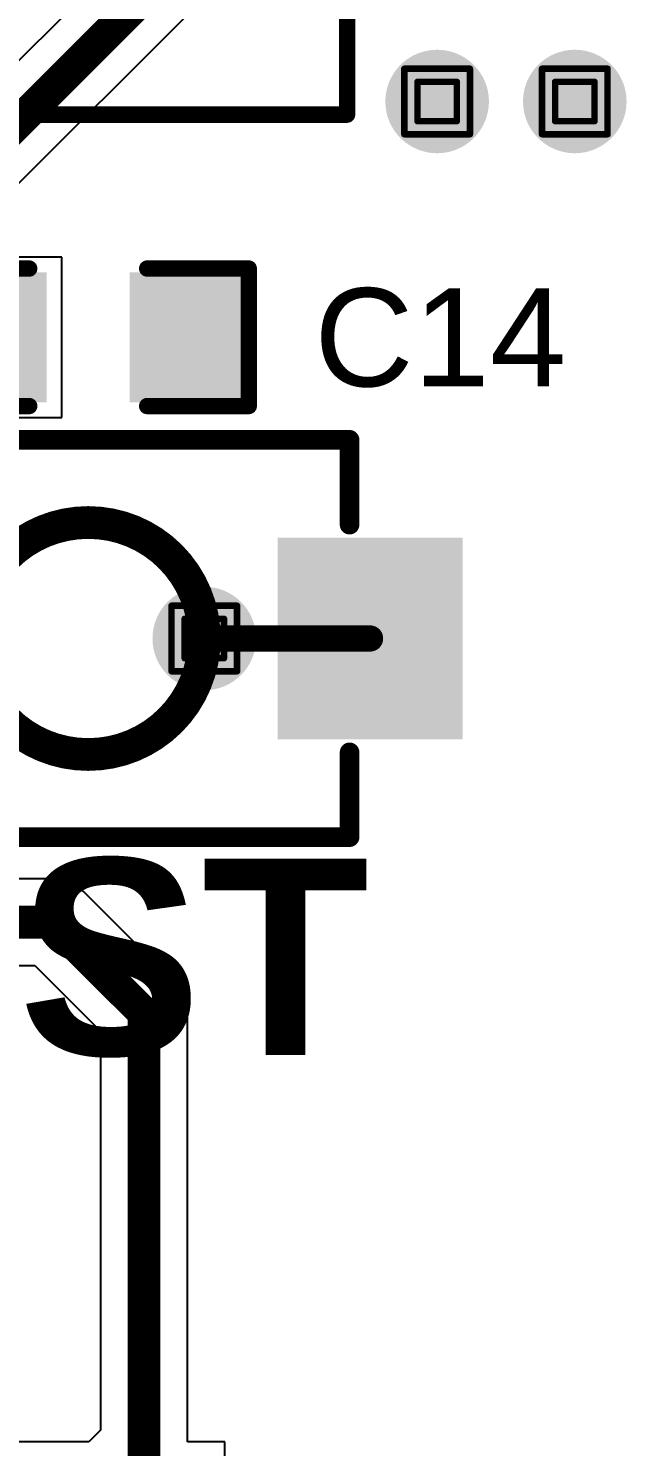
# Model space of a CAD drawing. Header units: inches. Extents: x -6 to 198, y 0 to 119.
# Drawn here: x 16.99 to 21.62, y 37.29 to 48.29 of the extents above; entities that cross this region are included whole.
import ezdxf

# ---------------------------------------------------------------- set-up
doc = ezdxf.new("R2010")
doc.units = ezdxf.units.IN
for name, color, linetype in [('Bottom Layer', 5, 'Continuous'), ('Bottom Solder', 6, 'Continuous'), ('Drill Drawing', 1, 'Continuous'), ('Multi-Layer', 9, 'Continuous'), ('Pad Holes', 156, 'Continuous'), ('Top Layer', 1, 'Continuous'), ('Top Overlay', 2, 'Continuous'), ('Top Paste', 8, 'Continuous'), ('Top Solder', 216, 'Continuous'), ('Via Holes', 16, 'Continuous')]:
    doc.layers.add(name, color=color, linetype=linetype)
doc.styles.add('Arial', font='', dxfattribs={"height": 0.2})
doc.styles.add('Arial_Bold', font='', dxfattribs={"height": 0.2})
doc.styles.get('Arial').set_extended_font_data('Arial')
doc.styles.get('Arial_Bold').set_extended_font_data('Arial', bold=True)

# ---------------------------------------------------------------- blocks, each defined once
blk = doc.blocks.new('SS_12D10L9_33')
at = {"layer": 'Bottom Layer'}
blk.add_hatch(color=5, dxfattribs=at).paths.add_polyline_path([(-5.9500135, 1.2499975), (-3.4500185, 1.2499975), (-3.4500185, -1.2499975), (-5.9500135, -1.2499975)])
h = blk.add_hatch(color=5, dxfattribs=at)
edge = h.paths.add_edge_path()
edge.add_arc((0, 0), 1.2499975, 0, 360)
h = blk.add_hatch(color=5, dxfattribs=at)
edge = h.paths.add_edge_path()
edge.add_arc((4.700016, 0), 1.2499975, 0, 360)
at = {"layer": 'Bottom Solder'}
blk.add_hatch(color=6, dxfattribs=at).paths.add_polyline_path([(-6.0008135, 1.3007975), (-3.399218499999999, 1.3007975), (-3.399218499999999, -1.3007975), (-6.0008135, -1.3007975)])
h = blk.add_hatch(color=6, dxfattribs=at)
edge = h.paths.add_edge_path()
edge.add_arc((0, 0), 1.3007975, 0, 360)
h = blk.add_hatch(color=6, dxfattribs=at)
edge = h.paths.add_edge_path()
edge.add_arc((4.700016, 0), 1.3007975, 0, 360)
at = {"layer": 'Multi-Layer'}
blk.add_hatch(color=9, dxfattribs=at).paths.add_polyline_path([(-5.9500135, 1.2499975), (-3.4500185, 1.2499975), (-3.4500185, -1.2499975), (-5.9500135, -1.2499975)])
h = blk.add_hatch(color=9, dxfattribs=at)
edge = h.paths.add_edge_path()
edge.add_arc((0, 0), 1.2499975, 0, 360)
h = blk.add_hatch(color=9, dxfattribs=at)
edge = h.paths.add_edge_path()
edge.add_arc((4.700016, 0), 1.2499975, 0, 360)
at = {"layer": 'Pad Holes'}
h = blk.add_hatch(color=7, dxfattribs=at)
edge = h.paths.add_edge_path()
edge.add_arc((-4.700016, 0), 0.850011, 0, 360)
h = blk.add_hatch(color=7, dxfattribs=at)
edge = h.paths.add_edge_path()
edge.add_arc((0, 0), 0.850011, 0, 360)
h = blk.add_hatch(color=7, dxfattribs=at)
edge = h.paths.add_edge_path()
edge.add_arc((4.700016, 0), 0.850011, 0, 360)
at = {"layer": 'Top Layer'}
blk.add_hatch(color=1, dxfattribs=at).paths.add_polyline_path([(-5.9500135, 1.2499975), (-3.4500185, 1.2499975), (-3.4500185, -1.2499975), (-5.9500135, -1.2499975)])
h = blk.add_hatch(color=1, dxfattribs=at)
edge = h.paths.add_edge_path()
edge.add_arc((0, 0), 1.2499975, 0, 360)
h = blk.add_hatch(color=1, dxfattribs=at)
edge = h.paths.add_edge_path()
edge.add_arc((4.700016, 0), 1.2499975, 0, 360)
at = {"layer": 'Top Solder'}
blk.add_hatch(color=216, dxfattribs=at).paths.add_polyline_path([(-6.0008135, 1.3007975), (-3.399218499999999, 1.3007975), (-3.399218499999999, -1.3007975), (-6.0008135, -1.3007975)])
h = blk.add_hatch(color=216, dxfattribs=at)
edge = h.paths.add_edge_path()
edge.add_arc((0, 0), 1.3007975, 0, 360)
h = blk.add_hatch(color=216, dxfattribs=at)
edge = h.paths.add_edge_path()
edge.add_arc((4.700016, 0), 1.3007975, 0, 360)
at = {"layer": 'Top Overlay'}
for points in [[(-6.476999999999999, 3.429, 0.127, 0.127, 0), (6.476999999999999, 3.429, 0.127, 0.127, 0)], [(-6.476999999999999, -3.429, 0.127, 0.127, 0), (-6.476999999999999, 3.429, 0.127, 0.127, 0)], [(6.476999999999999, -3.429, 0.127, 0.127, 0), (6.476999999999999, 3.429, 0.127, 0.127, 0)], [(-2.794, 2.54, 0.127, 0.127, 0), (2.921, 2.54, 0.127, 0.127, 0)], [(-2.794, -2.54, 0.127, 0.127, 0), (-2.794, 2.54, 0.127, 0.127, 0)], [(-2.286, 2.54, 0.127, 0.127, 0), (-1.905, 2.54, 0.127, 0.127, 0)], [(-2.286, -2.54, 0.127, 0.127, 0), (-2.286, 2.54, 0.127, 0.127, 0)], [(-1.905, -2.54, 0.127, 0.127, 0), (-1.905, 2.54, 0.127, 0.127, 0)], [(-1.3758418, 0.5441188, 0.127, 0.127, 0), (-1.3758418, 2.54, 0.127, 0.127, 0)], [(-0.8170417999999999, 1.2348972, 0.127, 0.127, 0), (-0.8170417999999999, 2.54, 0.127, 0.127, 0)], [(-0.3090418, 1.4484858, 0.127, 0.127, 0), (-0.3090418, 2.54, 0.127, 0.127, 0)], [(-0.0042418, 1.4811248, 0.127, 0.127, 0), (-0.0042418, 2.54, 0.127, 0.127, 0)], [(2.921, -2.54, 0.127, 0.127, 0), (2.921, 2.54, 0.127, 0.127, 0)], [(-1.3758418, -2.54, 0.127, 0.127, 0), (-1.3758418, -0.5441188, 0.127, 0.127, 0)], [(-0.8170417999999999, -2.54, 0.127, 0.127, 0), (-0.8170417999999999, -1.2348972, 0.127, 0.127, 0)], [(-0.3090418, -2.54, 0.127, 0.127, 0), (-0.3090418, -1.4484858, 0.127, 0.127, 0)], [(-0.0042418, -2.54, 0.127, 0.127, 0), (-0.0042418, -1.4811248, 0.127, 0.127, 0)], [(-2.794, -2.54, 0.127, 0.127, 0), (2.921, -2.54, 0.127, 0.127, 0)], [(-2.286, -2.54, 0.127, 0.127, 0), (-1.905, -2.54, 0.127, 0.127, 0)], [(-6.476999999999999, -3.429, 0.127, 0.127, 0), (6.476999999999999, -3.429, 0.127, 0.127, 0)]]:
    blk.add_lwpolyline(points, format="xyseb", dxfattribs=at)
for points in [[(-6.508749999999999, 3.429, 0.0635, 0.0635, 1), (-6.445249999999999, 3.429, 0.0635, 0.0635, 1)], [(-6.508749999999999, 3.429, 0.0635, 0.0635, 1), (-6.445249999999999, 3.429, 0.0635, 0.0635, 1)], [(6.445249999999999, 3.429, 0.0635, 0.0635, 1), (6.508749999999999, 3.429, 0.0635, 0.0635, 1)], [(6.445249999999999, 3.429, 0.0635, 0.0635, 1), (6.508749999999999, 3.429, 0.0635, 0.0635, 1)], [(-2.82575, 2.54, 0.0635, 0.0635, 1), (-2.76225, 2.54, 0.0635, 0.0635, 1)], [(-2.82575, 2.54, 0.0635, 0.0635, 1), (-2.76225, 2.54, 0.0635, 0.0635, 1)], [(-2.31775, 2.54, 0.0635, 0.0635, 1), (-2.25425, 2.54, 0.0635, 0.0635, 1)], [(-2.31775, 2.54, 0.0635, 0.0635, 1), (-2.25425, 2.54, 0.0635, 0.0635, 1)], [(-1.93675, 2.54, 0.0635, 0.0635, 1), (-1.87325, 2.54, 0.0635, 0.0635, 1)], [(-1.93675, 2.54, 0.0635, 0.0635, 1), (-1.87325, 2.54, 0.0635, 0.0635, 1)], [(-1.4075918, 2.54, 0.0635, 0.0635, 1), (-1.3440918, 2.54, 0.0635, 0.0635, 1)], [(-0.8487918, 2.54, 0.0635, 0.0635, 1), (-0.7852918, 2.54, 0.0635, 0.0635, 1)], [(-0.3407918, 2.54, 0.0635, 0.0635, 1), (-0.2772918, 2.54, 0.0635, 0.0635, 1)], [(-0.0359918, 2.54, 0.0635, 0.0635, 1), (0.0275082, 2.54, 0.0635, 0.0635, 1)], [(2.88925, 2.54, 0.0635, 0.0635, 1), (2.95275, 2.54, 0.0635, 0.0635, 1)], [(2.88925, 2.54, 0.0635, 0.0635, 1), (2.95275, 2.54, 0.0635, 0.0635, 1)], [(-0.0359918, 1.4811248, 0.0635, 0.0635, 1), (0.0275082, 1.4811248, 0.0635, 0.0635, 1)], [(-0.3407918, 1.4484858, 0.0635, 0.0635, 1), (-0.2772918, 1.4484858, 0.0635, 0.0635, 1)], [(-0.8487918, 1.2348972, 0.0635, 0.0635, 1), (-0.7852918, 1.2348972, 0.0635, 0.0635, 1)], [(-1.4075918, 0.5441188, 0.0635, 0.0635, 1), (-1.3440918, 0.5441188, 0.0635, 0.0635, 1)], [(-1.4075918, -0.5441188, 0.0635, 0.0635, 1), (-1.3440918, -0.5441188, 0.0635, 0.0635, 1)], [(-0.8487918, -1.2348972, 0.0635, 0.0635, 1), (-0.7852918, -1.2348972, 0.0635, 0.0635, 1)], [(-0.3407918, -1.4484858, 0.0635, 0.0635, 1), (-0.2772918, -1.4484858, 0.0635, 0.0635, 1)], [(-0.0359918, -1.4811248, 0.0635, 0.0635, 1), (0.0275082, -1.4811248, 0.0635, 0.0635, 1)], [(-2.82575, -2.54, 0.0635, 0.0635, 1), (-2.76225, -2.54, 0.0635, 0.0635, 1)], [(-2.82575, -2.54, 0.0635, 0.0635, 1), (-2.76225, -2.54, 0.0635, 0.0635, 1)], [(-2.31775, -2.54, 0.0635, 0.0635, 1), (-2.25425, -2.54, 0.0635, 0.0635, 1)], [(-2.31775, -2.54, 0.0635, 0.0635, 1), (-2.25425, -2.54, 0.0635, 0.0635, 1)], [(-1.93675, -2.54, 0.0635, 0.0635, 1), (-1.87325, -2.54, 0.0635, 0.0635, 1)], [(-1.93675, -2.54, 0.0635, 0.0635, 1), (-1.87325, -2.54, 0.0635, 0.0635, 1)], [(-1.4075918, -2.54, 0.0635, 0.0635, 1), (-1.3440918, -2.54, 0.0635, 0.0635, 1)], [(-0.8487918, -2.54, 0.0635, 0.0635, 1), (-0.7852918, -2.54, 0.0635, 0.0635, 1)], [(-0.3407918, -2.54, 0.0635, 0.0635, 1), (-0.2772918, -2.54, 0.0635, 0.0635, 1)], [(-0.0359918, -2.54, 0.0635, 0.0635, 1), (0.0275082, -2.54, 0.0635, 0.0635, 1)], [(2.88925, -2.54, 0.0635, 0.0635, 1), (2.95275, -2.54, 0.0635, 0.0635, 1)], [(2.88925, -2.54, 0.0635, 0.0635, 1), (2.95275, -2.54, 0.0635, 0.0635, 1)], [(-6.508749999999999, -3.429, 0.0635, 0.0635, 1), (-6.445249999999999, -3.429, 0.0635, 0.0635, 1)], [(-6.508749999999999, -3.429, 0.0635, 0.0635, 1), (-6.445249999999999, -3.429, 0.0635, 0.0635, 1)], [(6.445249999999999, -3.429, 0.0635, 0.0635, 1), (6.508749999999999, -3.429, 0.0635, 0.0635, 1)], [(6.445249999999999, -3.429, 0.0635, 0.0635, 1), (6.508749999999999, -3.429, 0.0635, 0.0635, 1)]]:
    blk.add_lwpolyline(points, format="xyseb", close=True, dxfattribs=at)
blk = doc.blocks.new('TS_1088_AR02016_37')
at = {"layer": 'Top Layer'}
for points in [[(-2.7999055, 0.6799961), (-1.5699105, 0.6799961), (-1.5699105, -0.6799961), (-2.7999055, -0.6799961)], [(1.5699105, 0.6799961), (2.7999055, 0.6799961), (2.7999055, -0.6799961), (1.5699105, -0.6799961)]]:
    blk.add_hatch(color=1, dxfattribs=at).paths.add_polyline_path(points)
at = {"layer": 'Top Paste'}
for points in [[(-2.7999055, 0.6799961), (-1.5699105, 0.6799961), (-1.5699105, -0.6799961), (-2.7999055, -0.6799961)], [(1.5699105, 0.6799961), (2.7999055, 0.6799961), (2.7999055, -0.6799961), (1.5699105, -0.6799961)]]:
    blk.add_hatch(color=8, dxfattribs=at).paths.add_polyline_path(points)
at = {"layer": 'Top Solder'}
for points in [[(-2.9015055, 0.7815961), (-1.4683105, 0.7815961), (-1.4683105, -0.7815961), (-2.9015055, -0.7815961)], [(1.4683105, 0.7815961), (2.9015055, 0.7815961), (2.9015055, -0.7815961), (1.4683105, -0.7815961)]]:
    blk.add_hatch(color=216, dxfattribs=at).paths.add_polyline_path(points)
at = {"layer": 'Top Overlay'}
for points in [[(2.0262088, 1.5411958, 0.1524, 0.1524, 0), (-2.0262088, 1.5411958, 0.1524, 0.1524, 0)], [(-2.0262088, 1.5411958, 0.1524, 0.1524, 0), (-2.0262088, 0.8832087999999999, 0.1524, 0.1524, 0)], [(2.0262088, 1.5411958, 0.1524, 0.1524, 0), (2.0262088, 0.8832087999999999, 0.1524, 0.1524, 0)], [(-2.0262088, -0.8832087999999999, 0.1524, 0.1524, 0), (-2.0262088, -1.5411958, 0.1524, 0.1524, 0)], [(2.0262088, -0.8832087999999999, 0.1524, 0.1524, 0), (2.0262088, -1.5411958, 0.1524, 0.1524, 0)], [(2.0262088, -1.5411958, 0.1524, 0.1524, 0), (-2.0262088, -1.5411958, 0.1524, 0.1524, 0)]]:
    blk.add_lwpolyline(points, format="xyseb", dxfattribs=at)
for points in [[(-2.0643088, 1.5411958, 0.0762, 0.0762, 1), (-1.9881088, 1.5411958, 0.0762, 0.0762, 1)], [(-2.0643088, 1.5411958, 0.0762, 0.0762, 1), (-1.9881088, 1.5411958, 0.0762, 0.0762, 1)], [(1.9881088, 1.5411958, 0.0762, 0.0762, 1), (2.0643088, 1.5411958, 0.0762, 0.0762, 1)], [(1.9881088, 1.5411958, 0.0762, 0.0762, 1), (2.0643088, 1.5411958, 0.0762, 0.0762, 1)], [(0.8999727999999999, 2.54e-05, 0.254, 0.254, 1), (-0.9000235999999999, 2.54e-05, 0.254, 0.254, 1)], [(-2.0643088, 0.8832087999999999, 0.0762, 0.0762, 1), (-1.9881088, 0.8832087999999999, 0.0762, 0.0762, 1)], [(1.9881088, 0.8832087999999999, 0.0762, 0.0762, 1), (2.0643088, 0.8832087999999999, 0.0762, 0.0762, 1)], [(-0.9635236, 2.54e-05, 0.127, 0.127, 1), (-0.8365235999999999, 2.54e-05, 0.127, 0.127, 1)], [(0.8364728, 2.54e-05, 0.127, 0.127, 1), (0.9634727999999999, 2.54e-05, 0.127, 0.127, 1)], [(-2.0643088, -0.8832087999999999, 0.0762, 0.0762, 1), (-1.9881088, -0.8832087999999999, 0.0762, 0.0762, 1)], [(1.9881088, -0.8832087999999999, 0.0762, 0.0762, 1), (2.0643088, -0.8832087999999999, 0.0762, 0.0762, 1)], [(-2.0643088, -1.5411958, 0.0762, 0.0762, 1), (-1.9881088, -1.5411958, 0.0762, 0.0762, 1)], [(-2.0643088, -1.5411958, 0.0762, 0.0762, 1), (-1.9881088, -1.5411958, 0.0762, 0.0762, 1)], [(1.9881088, -1.5411958, 0.0762, 0.0762, 1), (2.0643088, -1.5411958, 0.0762, 0.0762, 1)], [(1.9881088, -1.5411958, 0.0762, 0.0762, 1), (2.0643088, -1.5411958, 0.0762, 0.0762, 1)]]:
    blk.add_lwpolyline(points, format="xyseb", close=True, dxfattribs=at)
blk = doc.blocks.new('C___0603_116')
at = {"layer": 'Top Layer'}
for points in [[(-0.3809999999999999, 0.4445), (-0.3810000000000001, -0.4445), (-1.143, -0.4445), (-1.143, 0.4445)], [(1.143, 0.4445), (1.143, -0.4445), (0.3809999999999999, -0.4445), (0.3810000000000001, 0.4445)]]:
    blk.add_hatch(color=1, dxfattribs=at).paths.add_polyline_path(points)
at = {"layer": 'Top Paste'}
for points in [[(-0.3809999999999999, 0.4445), (-0.3810000000000001, -0.4445), (-1.143, -0.4445), (-1.143, 0.4445)], [(1.143, 0.4445), (1.143, -0.4445), (0.3809999999999999, -0.4445), (0.3810000000000001, 0.4445)]]:
    blk.add_hatch(color=8, dxfattribs=at).paths.add_polyline_path(points)
at = {"layer": 'Top Solder'}
for points in [[(-0.3210001199999999, 0.5044998799999999), (-0.3210001200000001, -0.50449988), (-1.20299988, -0.5044998799999999), (-1.20299988, 0.50449988)], [(1.20299988, 0.5044998799999999), (1.20299988, -0.50449988), (0.3210001199999999, -0.5044998799999999), (0.3210001200000001, 0.50449988)]]:
    blk.add_hatch(color=216, dxfattribs=at).paths.add_polyline_path(points)
at = {"layer": 'Top Overlay'}
for points in [[(-1.2446, 0.5334, 0.127, 0.127, 0), (-0.4571999999999999, 0.5334, 0.127, 0.127, 0)], [(-1.2446, -0.5334, 0.127, 0.127, 0), (-1.2446, 0.5334, 0.127, 0.127, 0)], [(0.4571999999999999, 0.5334, 0.127, 0.127, 0), (1.2446, 0.5334, 0.127, 0.127, 0)], [(1.2446, -0.5334, 0.127, 0.127, 0), (1.2446, 0.5334, 0.127, 0.127, 0)], [(-1.2446, -0.5334, 0.127, 0.127, 0), (-0.4571999999999999, -0.5334, 0.127, 0.127, 0)], [(0.4571999999999999, -0.5334, 0.127, 0.127, 0), (1.2446, -0.5334, 0.127, 0.127, 0)]]:
    blk.add_lwpolyline(points, format="xyseb", dxfattribs=at)
for points in [[(-1.27635, 0.5334, 0.0635, 0.0635, 1), (-1.21285, 0.5334, 0.0635, 0.0635, 1)], [(-1.27635, 0.5334, 0.0635, 0.0635, 1), (-1.21285, 0.5334, 0.0635, 0.0635, 1)], [(-0.4889499999999999, 0.5334, 0.0635, 0.0635, 1), (-0.42545, 0.5334, 0.0635, 0.0635, 1)], [(0.42545, 0.5334, 0.0635, 0.0635, 1), (0.4889499999999999, 0.5334, 0.0635, 0.0635, 1)], [(1.21285, 0.5334, 0.0635, 0.0635, 1), (1.27635, 0.5334, 0.0635, 0.0635, 1)], [(1.21285, 0.5334, 0.0635, 0.0635, 1), (1.27635, 0.5334, 0.0635, 0.0635, 1)], [(-1.27635, -0.5334, 0.0635, 0.0635, 1), (-1.21285, -0.5334, 0.0635, 0.0635, 1)], [(-1.27635, -0.5334, 0.0635, 0.0635, 1), (-1.21285, -0.5334, 0.0635, 0.0635, 1)], [(-0.4889499999999999, -0.5334, 0.0635, 0.0635, 1), (-0.42545, -0.5334, 0.0635, 0.0635, 1)], [(0.42545, -0.5334, 0.0635, 0.0635, 1), (0.4889499999999999, -0.5334, 0.0635, 0.0635, 1)], [(1.21285, -0.5334, 0.0635, 0.0635, 1), (1.27635, -0.5334, 0.0635, 0.0635, 1)], [(1.21285, -0.5334, 0.0635, 0.0635, 1), (1.27635, -0.5334, 0.0635, 0.0635, 1)]]:
    blk.add_lwpolyline(points, format="xyseb", close=True, dxfattribs=at)

msp = doc.modelspace()

# ---------------------------------------------------------------- hatches: boundary and pattern name
at = {"layer": 'Bottom Layer'}
h = msp.add_hatch(color=5, dxfattribs=at)
edge = h.paths.add_edge_path()
edge.add_arc((20.15473744, 47.72726802), 0.2999994, 0, 360)
h = msp.add_hatch(color=5, dxfattribs=at)
edge = h.paths.add_edge_path()
edge.add_arc((21.2217, 47.72726802), 0.2999994, 0, 360)
h = msp.add_hatch(color=5, dxfattribs=at)
edge = h.paths.add_edge_path()
edge.add_arc((18.3498236, 43.56097459999999), 0.2999994, 0, 360)
at = {"layer": 'Bottom Solder'}
h = msp.add_hatch(color=6, dxfattribs=at)
edge = h.paths.add_edge_path()
edge.add_arc((20.15473744, 47.72726802), 0.4015993999999999, 0, 360)
h = msp.add_hatch(color=6, dxfattribs=at)
edge = h.paths.add_edge_path()
edge.add_arc((21.2217, 47.72726802), 0.4015993999999999, 0, 360)
h = msp.add_hatch(color=6, dxfattribs=at)
edge = h.paths.add_edge_path()
edge.add_arc((18.3498236, 43.56097459999999), 0.4015993999999999, 0, 360)
at = {"layer": 'Top Layer'}
h = msp.add_hatch(color=1, dxfattribs=at)
edge = h.paths.add_edge_path()
edge.add_arc((20.15473744, 47.72726802), 0.2999994, 0, 360)
h = msp.add_hatch(color=1, dxfattribs=at)
edge = h.paths.add_edge_path()
edge.add_arc((21.2217, 47.72726802), 0.2999994, 0, 360)
h = msp.add_hatch(color=1, dxfattribs=at)
edge = h.paths.add_edge_path()
edge.add_arc((18.3498236, 43.56097459999999), 0.2999994, 0, 360)
at = {"layer": 'Top Solder'}
h = msp.add_hatch(color=216, dxfattribs=at)
edge = h.paths.add_edge_path()
edge.add_arc((20.15473744, 47.72726802), 0.4015993999999999, 0, 360)
h = msp.add_hatch(color=216, dxfattribs=at)
edge = h.paths.add_edge_path()
edge.add_arc((21.2217, 47.72726802), 0.4015993999999999, 0, 360)
h = msp.add_hatch(color=216, dxfattribs=at)
edge = h.paths.add_edge_path()
edge.add_arc((18.3498236, 43.56097459999999), 0.4015993999999999, 0, 360)
at = {"layer": 'Via Holes'}
h = msp.add_hatch(color=7, dxfattribs=at)
edge = h.paths.add_edge_path()
edge.add_arc((20.15473744, 47.72726802), 0.1499997, 0, 360)
h = msp.add_hatch(color=7, dxfattribs=at)
edge = h.paths.add_edge_path()
edge.add_arc((21.2217, 47.72726802), 0.1499997, 0, 360)
h = msp.add_hatch(color=7, dxfattribs=at)
edge = h.paths.add_edge_path()
edge.add_arc((18.3498236, 43.56097459999999), 0.1499997, 0, 360)

# ---------------------------------------------------------------- linework, layer by layer
at = {"layer": 'Bottom Layer'}
for p, q in [((15.06866938, 45.25010253999999), (21.52974358, 51.71117673999999)), ((18.52119994, 49.6548791), (14.4939385, 45.62761766))]:
    msp.add_line(p, q, dxfattribs=at)
msp.add_lwpolyline([(14.732, 45.38955616, 0.254, 0.254, 0), (21.39028996, 52.04784612, 0.254, 0.254, 0)], format="xyseb", dxfattribs=at)
at = {"layer": 'Drill Drawing'}
for points in [[(19.90073744, 47.98126802, 0.0508, 0.0508, 0), (20.40873744, 47.98126802, 0.0508, 0.0508, 0)], [(19.90073744, 47.47326802, 0.0508, 0.0508, 0), (19.90073744, 47.98126802, 0.0508, 0.0508, 0)], [(20.40873744, 47.47326802, 0.0508, 0.0508, 0), (20.40873744, 47.98126802, 0.0508, 0.0508, 0)], [(20.9677, 47.98126802, 0.0508, 0.0508, 0), (21.4757, 47.98126802, 0.0508, 0.0508, 0)], [(20.9677, 47.47326802, 0.0508, 0.0508, 0), (20.9677, 47.98126802, 0.0508, 0.0508, 0)], [(21.4757, 47.47326802, 0.0508, 0.0508, 0), (21.4757, 47.98126802, 0.0508, 0.0508, 0)], [(20.00233744, 47.87966802, 0.0508, 0.0508, 0), (20.30713744, 47.87966802, 0.0508, 0.0508, 0)], [(20.00233744, 47.57486802, 0.0508, 0.0508, 0), (20.00233744, 47.87966802, 0.0508, 0.0508, 0)], [(20.30713744, 47.57486802, 0.0508, 0.0508, 0), (20.30713744, 47.87966802, 0.0508, 0.0508, 0)], [(21.0693, 47.87966802, 0.0508, 0.0508, 0), (21.3741, 47.87966802, 0.0508, 0.0508, 0)], [(21.0693, 47.57486802, 0.0508, 0.0508, 0), (21.0693, 47.87966802, 0.0508, 0.0508, 0)], [(21.3741, 47.57486802, 0.0508, 0.0508, 0), (21.3741, 47.87966802, 0.0508, 0.0508, 0)], [(20.00233744, 47.57486802, 0.0508, 0.0508, 0), (20.30713744, 47.57486802, 0.0508, 0.0508, 0)], [(21.0693, 47.57486802, 0.0508, 0.0508, 0), (21.3741, 47.57486802, 0.0508, 0.0508, 0)], [(19.90073744, 47.47326802, 0.0508, 0.0508, 0), (20.40873744, 47.47326802, 0.0508, 0.0508, 0)], [(20.9677, 47.47326802, 0.0508, 0.0508, 0), (21.4757, 47.47326802, 0.0508, 0.0508, 0)], [(18.0958236, 43.8149746, 0.0508, 0.0508, 0), (18.6038236, 43.8149746, 0.0508, 0.0508, 0)], [(18.0958236, 43.3069746, 0.0508, 0.0508, 0), (18.0958236, 43.8149746, 0.0508, 0.0508, 0)], [(18.6038236, 43.3069746, 0.0508, 0.0508, 0), (18.6038236, 43.8149746, 0.0508, 0.0508, 0)], [(18.1974236, 43.71337459999999, 0.0508, 0.0508, 0), (18.5022236, 43.71337459999999, 0.0508, 0.0508, 0)], [(18.1974236, 43.40857459999999, 0.0508, 0.0508, 0), (18.1974236, 43.71337459999999, 0.0508, 0.0508, 0)], [(18.5022236, 43.40857459999999, 0.0508, 0.0508, 0), (18.5022236, 43.71337459999999, 0.0508, 0.0508, 0)], [(18.1974236, 43.40857459999999, 0.0508, 0.0508, 0), (18.5022236, 43.40857459999999, 0.0508, 0.0508, 0)], [(18.0958236, 43.3069746, 0.0508, 0.0508, 0), (18.6038236, 43.3069746, 0.0508, 0.0508, 0)]]:
    msp.add_lwpolyline(points, format="xyseb", dxfattribs=at)
for points in [[(19.88803744, 47.98126802, 0.0254, 0.0254, 1), (19.91343744, 47.98126802, 0.0254, 0.0254, 1)], [(19.88803744, 47.98126802, 0.0254, 0.0254, 1), (19.91343744, 47.98126802, 0.0254, 0.0254, 1)], [(20.39603744, 47.98126802, 0.0254, 0.0254, 1), (20.42143744, 47.98126802, 0.0254, 0.0254, 1)], [(20.39603744, 47.98126802, 0.0254, 0.0254, 1), (20.42143744, 47.98126802, 0.0254, 0.0254, 1)], [(20.955, 47.98126802, 0.0254, 0.0254, 1), (20.9804, 47.98126802, 0.0254, 0.0254, 1)], [(20.955, 47.98126802, 0.0254, 0.0254, 1), (20.9804, 47.98126802, 0.0254, 0.0254, 1)], [(21.463, 47.98126802, 0.0254, 0.0254, 1), (21.4884, 47.98126802, 0.0254, 0.0254, 1)], [(21.463, 47.98126802, 0.0254, 0.0254, 1), (21.4884, 47.98126802, 0.0254, 0.0254, 1)], [(19.98963744, 47.87966802, 0.0254, 0.0254, 1), (20.01503744, 47.87966802, 0.0254, 0.0254, 1)], [(19.98963744, 47.87966802, 0.0254, 0.0254, 1), (20.01503744, 47.87966802, 0.0254, 0.0254, 1)], [(20.29443744, 47.87966802, 0.0254, 0.0254, 1), (20.31983744, 47.87966802, 0.0254, 0.0254, 1)], [(20.29443744, 47.87966802, 0.0254, 0.0254, 1), (20.31983744, 47.87966802, 0.0254, 0.0254, 1)], [(21.0566, 47.87966802, 0.0254, 0.0254, 1), (21.082, 47.87966802, 0.0254, 0.0254, 1)], [(21.0566, 47.87966802, 0.0254, 0.0254, 1), (21.082, 47.87966802, 0.0254, 0.0254, 1)], [(21.3614, 47.87966802, 0.0254, 0.0254, 1), (21.3868, 47.87966802, 0.0254, 0.0254, 1)], [(21.3614, 47.87966802, 0.0254, 0.0254, 1), (21.3868, 47.87966802, 0.0254, 0.0254, 1)], [(19.98963744, 47.57486802, 0.0254, 0.0254, 1), (20.01503744, 47.57486802, 0.0254, 0.0254, 1)], [(19.98963744, 47.57486802, 0.0254, 0.0254, 1), (20.01503744, 47.57486802, 0.0254, 0.0254, 1)], [(20.29443744, 47.57486802, 0.0254, 0.0254, 1), (20.31983744, 47.57486802, 0.0254, 0.0254, 1)], [(20.29443744, 47.57486802, 0.0254, 0.0254, 1), (20.31983744, 47.57486802, 0.0254, 0.0254, 1)], [(21.0566, 47.57486802, 0.0254, 0.0254, 1), (21.082, 47.57486802, 0.0254, 0.0254, 1)], [(21.0566, 47.57486802, 0.0254, 0.0254, 1), (21.082, 47.57486802, 0.0254, 0.0254, 1)], [(21.3614, 47.57486802, 0.0254, 0.0254, 1), (21.3868, 47.57486802, 0.0254, 0.0254, 1)], [(21.3614, 47.57486802, 0.0254, 0.0254, 1), (21.3868, 47.57486802, 0.0254, 0.0254, 1)], [(19.88803744, 47.47326802, 0.0254, 0.0254, 1), (19.91343744, 47.47326802, 0.0254, 0.0254, 1)], [(19.88803744, 47.47326802, 0.0254, 0.0254, 1), (19.91343744, 47.47326802, 0.0254, 0.0254, 1)], [(20.39603744, 47.47326802, 0.0254, 0.0254, 1), (20.42143744, 47.47326802, 0.0254, 0.0254, 1)], [(20.39603744, 47.47326802, 0.0254, 0.0254, 1), (20.42143744, 47.47326802, 0.0254, 0.0254, 1)], [(20.955, 47.47326802, 0.0254, 0.0254, 1), (20.9804, 47.47326802, 0.0254, 0.0254, 1)], [(20.955, 47.47326802, 0.0254, 0.0254, 1), (20.9804, 47.47326802, 0.0254, 0.0254, 1)], [(21.463, 47.47326802, 0.0254, 0.0254, 1), (21.4884, 47.47326802, 0.0254, 0.0254, 1)], [(21.463, 47.47326802, 0.0254, 0.0254, 1), (21.4884, 47.47326802, 0.0254, 0.0254, 1)], [(18.0831236, 43.8149746, 0.0254, 0.0254, 1), (18.1085236, 43.8149746, 0.0254, 0.0254, 1)], [(18.0831236, 43.8149746, 0.0254, 0.0254, 1), (18.1085236, 43.8149746, 0.0254, 0.0254, 1)], [(18.5911236, 43.8149746, 0.0254, 0.0254, 1), (18.6165236, 43.8149746, 0.0254, 0.0254, 1)], [(18.5911236, 43.8149746, 0.0254, 0.0254, 1), (18.6165236, 43.8149746, 0.0254, 0.0254, 1)], [(18.1847236, 43.71337459999999, 0.0254, 0.0254, 1), (18.2101236, 43.71337459999999, 0.0254, 0.0254, 1)], [(18.1847236, 43.71337459999999, 0.0254, 0.0254, 1), (18.2101236, 43.71337459999999, 0.0254, 0.0254, 1)], [(18.4895236, 43.71337459999999, 0.0254, 0.0254, 1), (18.5149236, 43.71337459999999, 0.0254, 0.0254, 1)], [(18.4895236, 43.71337459999999, 0.0254, 0.0254, 1), (18.5149236, 43.71337459999999, 0.0254, 0.0254, 1)], [(18.1847236, 43.40857459999999, 0.0254, 0.0254, 1), (18.2101236, 43.40857459999999, 0.0254, 0.0254, 1)], [(18.1847236, 43.40857459999999, 0.0254, 0.0254, 1), (18.2101236, 43.40857459999999, 0.0254, 0.0254, 1)], [(18.4895236, 43.40857459999999, 0.0254, 0.0254, 1), (18.5149236, 43.40857459999999, 0.0254, 0.0254, 1)], [(18.4895236, 43.40857459999999, 0.0254, 0.0254, 1), (18.5149236, 43.40857459999999, 0.0254, 0.0254, 1)], [(18.0831236, 43.3069746, 0.0254, 0.0254, 1), (18.1085236, 43.3069746, 0.0254, 0.0254, 1)], [(18.0831236, 43.3069746, 0.0254, 0.0254, 1), (18.1085236, 43.3069746, 0.0254, 0.0254, 1)], [(18.5911236, 43.3069746, 0.0254, 0.0254, 1), (18.6165236, 43.3069746, 0.0254, 0.0254, 1)], [(18.5911236, 43.3069746, 0.0254, 0.0254, 1), (18.6165236, 43.3069746, 0.0254, 0.0254, 1)]]:
    msp.add_lwpolyline(points, format="xyseb", close=True, dxfattribs=at)
at = {"layer": 'Top Layer'}
for p, q in [((17.2466, 46.52009999999999), (16.129, 46.52009999999999)), ((17.2466, 45.27549999999999), (17.2466, 46.52009999999999)), ((16.77046938, 45.27549999999999), (17.2466, 45.27549999999999)), ((17.17638424, 41.69684574), (9.87363786, 41.69684574)), ((17.3052232, 41.67121714), (17.17638424, 41.69684574)), ((17.41444574, 41.59823786), (17.3052232, 41.67121714)), ((18.1196615, 40.8930221), (17.41444574, 41.59823786)), ((9.73418424, 41.02350698), (17.03693062, 41.02350698)), ((17.03693062, 41.02350698), (17.54493062, 40.51550698)), ((18.19264332, 40.78379701999999), (18.1196615, 40.8930221)), ((18.21826938, 40.6549606), (18.19264332, 40.78379701999999)), ((18.21826938, 37.32920144), (18.21826938, 40.6549606)), ((17.54493062, 40.51550698), (17.54493062, 37.41900568)), ((17.54493062, 37.41900568), (17.45512638, 37.32920144)), ((17.12679836, 37.32920144), (16.09640164, 37.32920144)), ((17.2538009, 37.32920398), (17.12679836, 37.32920144)), ((17.45512638, 37.32920144), (17.2538009, 37.32920398)), ((18.5093991, 37.32920144), (18.21826938, 37.32920144)), ((18.5093991, 35.47360444), (18.5093991, 37.32920144))]:
    msp.add_line(p, q, dxfattribs=at)
for points in [[(18.3498236, 43.56097459999999, 0.2032, 0.2032, 0), (19.6346826, 43.56097459999999, 0.2032, 0.2032, 0)], [(19.6346826, 43.56097459999999, 0.2032, 0.2032, 0), (19.634708, 43.561, 0.2032, 0.2032, 0)], [(9.73418424, 41.36017636, 0.254, 0.254, 0), (17.17638424, 41.36017636, 0.254, 0.254, 0)], [(17.17638424, 41.36017636, 0.254, 0.254, 0), (17.8816, 40.6549606, 0.254, 0.254, 0)], [(17.8816, 36.40140294, 0.254, 0.254, 0), (17.8816, 40.6549606, 0.254, 0.254, 0)]]:
    msp.add_lwpolyline(points, format="xyseb", dxfattribs=at)
for points in [[(18.2990236, 43.56097459999999, 0.1016, 0.1016, 1), (18.4006236, 43.56097459999999, 0.1016, 0.1016, 1)], [(19.5838826, 43.56097459999999, 0.1016, 0.1016, 1), (19.6854826, 43.56097459999999, 0.1016, 0.1016, 1)], [(19.5838826, 43.56097459999999, 0.1016, 0.1016, 1), (19.6854826, 43.56097459999999, 0.1016, 0.1016, 1)], [(19.583908, 43.561, 0.1016, 0.1016, 1), (19.685508, 43.561, 0.1016, 0.1016, 1)], [(17.11288424, 41.36017636, 0.127, 0.127, 1), (17.23988424, 41.36017636, 0.127, 0.127, 1)], [(17.11288424, 41.36017636, 0.127, 0.127, 1), (17.23988424, 41.36017636, 0.127, 0.127, 1)], [(17.8181, 40.6549606, 0.127, 0.127, 1), (17.9451, 40.6549606, 0.127, 0.127, 1)], [(17.8181, 40.6549606, 0.127, 0.127, 1), (17.9451, 40.6549606, 0.127, 0.127, 1)]]:
    msp.add_lwpolyline(points, format="xyseb", close=True, dxfattribs=at)

# ---------------------------------------------------------------- block references
for name, p in [('SS_12D10L9_33', (12.9794, 51.05399999999999)), ('C___0603_116', (17.4498, 45.8978))]:
    msp.add_blockref(name, p)
at = {"rotation": 180}
msp.add_blockref('TS_1088_AR02016_37', (17.4498, 43.561), dxfattribs=at)

# ---------------------------------------------------------------- texts
at = {"layer": 'Top Overlay', "style": 'Arial'}
msp.add_text('C14', height=0.7619999999999999, dxfattribs=at).set_placement((19.20254732, 45.51692446))
at = {"layer": 'Top Overlay', "style": 'Arial_Bold'}
msp.add_text('RST', height=1.524, rotation=360, dxfattribs=at).set_placement((15.37113766, 40.3295485))

doc.saveas('drawing.dxf')
